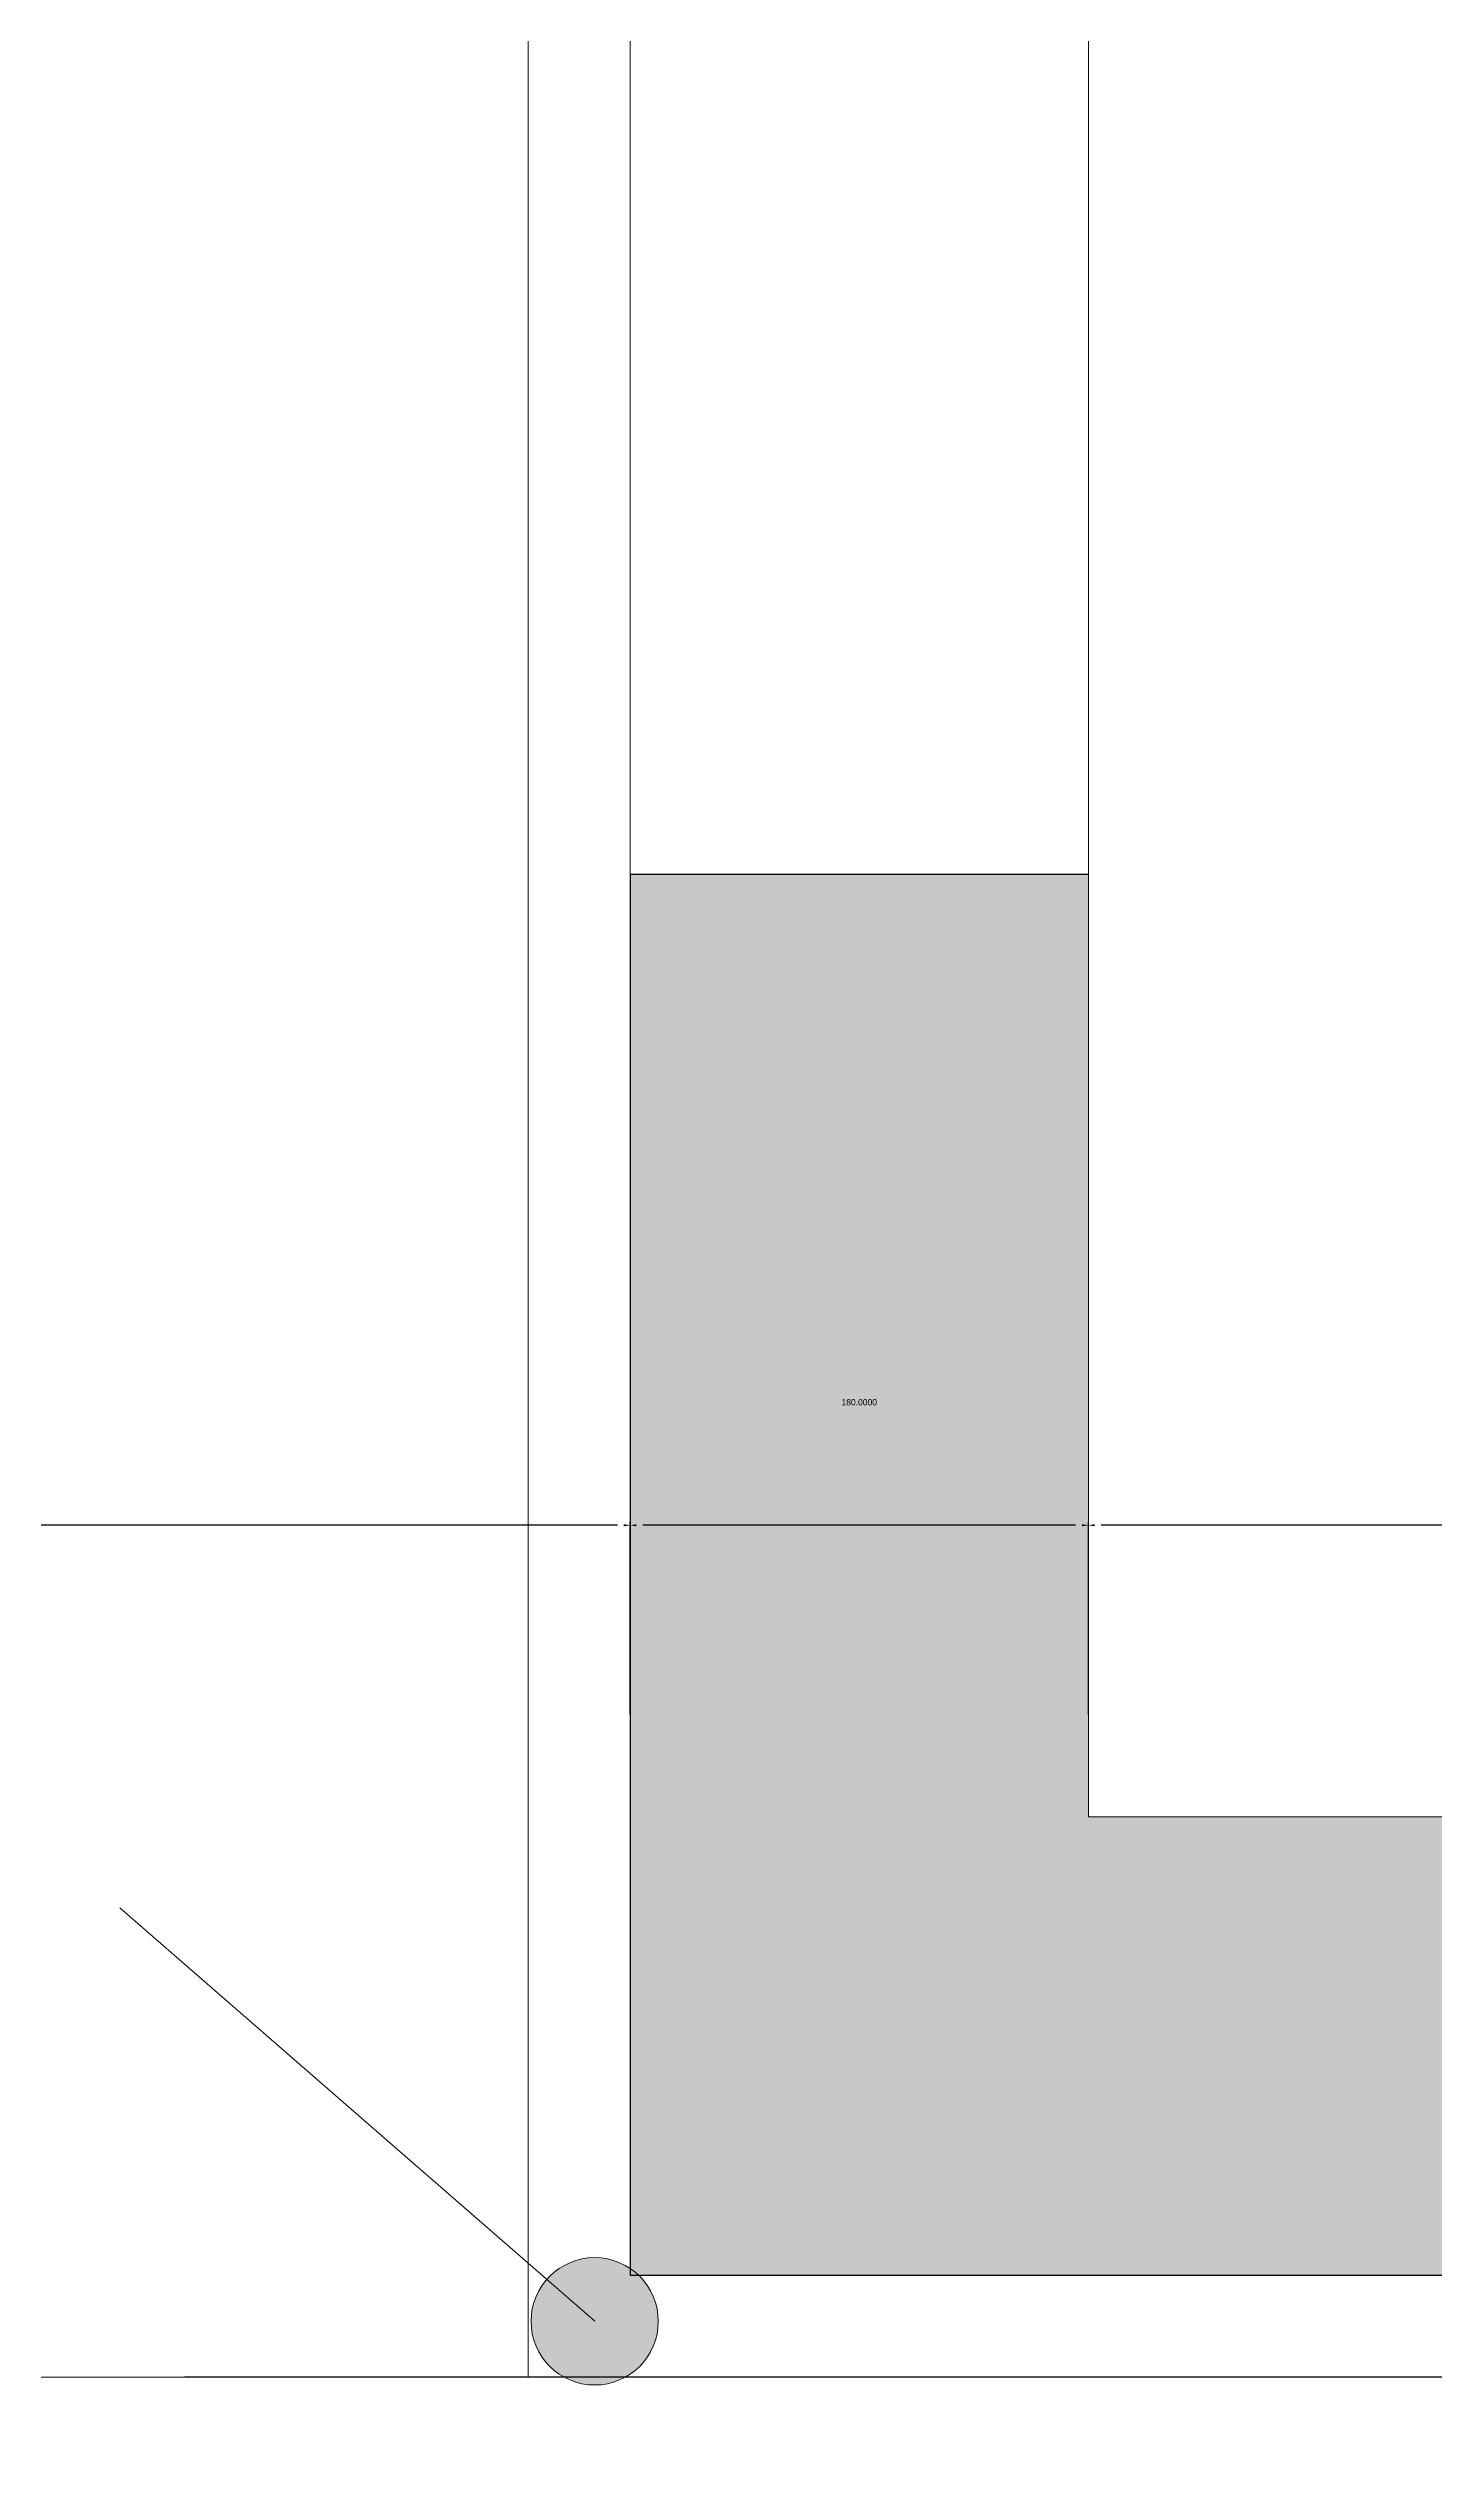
# Model space of a CAD drawing. Extents: x -47641 to 202, y -7675 to 12965.
# Drawn here: x -35063 to -34519, y -5337 to -4387 of the extents above; entities that cross this region are included whole.
import ezdxf

# ---------------------------------------------------------------- set-up
doc = ezdxf.new("R2010")
doc.units = 0
for name, color, linetype, lineweight in [('A-____-____-DIMS', 9, 'CONTINUOUS', 5), ('A-AREA-BNDY-OTLN', 9, 'CONTINUOUS', 5), ('A-FLOR-____-OTLN', 9, 'CONTINUOUS', 9), ('A-GENM-____-IDEN', 9, 'CONTINUOUS', 9), ('A-WALL-____-MCUT', 9, 'CONTINUOUS', 25), ('A-WALL-____-PATT', 9, 'CONTINUOUS', 25), ('I-WALL-____-MCUT', 9, 'CONTINUOUS', 25)]:
    doc.layers.add(name, color=color, linetype=linetype, lineweight=lineweight)
doc.dimstyles.get("Standard").update_dxf_attribs({"dimtxt": 2.5, "dimasz": 2.5, "dimexe": 1.25, "dimexo": 0.625, "dimtad": 0, "dimtoh": 1, "dimdec": 4, "dimzin": 1, "dimdsep": 46, "dimtxsty": 'Standard', "dimcen": 0.09, "dimadec": 0, "dimazin": 0, "dimtfac": 1, "dimtdec": 4, "dimtofl": 0, "dimtmove": 0, "dimatfit": 3, "dimfxl": 1, "dimtolj": 1, "dimtzin": 0, "dimarcsym": 0})

# ---------------------------------------------------------------- blocks, each defined once
blk = doc.blocks.new('*D212')
at = {"layer": 'A-____-____-DIMS', "color": 0, "linetype": 'ByBlock', "lineweight": -2}
for p, q in [((-34654.9, -5041.66), (-34654.9, -4966.03)), ((-32924.9, -4967.28), (-34649.9, -4967.28)), ((-32919.9, -5041.66), (-32919.9, -4966.03))]:
    blk.add_line(p, q, dxfattribs=at)
for points in [[(-34654.9, -4967.28), (-34652.4, -4966.87), (-34652.4, -4967.7)], [(-32919.9, -4967.28), (-32922.4, -4967.7), (-32922.4, -4966.87)]]:
    blk.add_solid(points, dxfattribs=at)
at = {"layer": 'A-____-____-DIMS', "color": 0, "linetype": 'CONTINUOUS', "lineweight": -2, "insert": (-33787.4, -4918.97), "char_height": 2.5, "width": 15, "attachment_point": 5}
blk.add_mtext('1735.0000', dxfattribs=at)
blk = doc.blocks.new('*D213')
at = {"layer": 'A-____-____-DIMS', "color": 0, "linetype": 'ByBlock', "lineweight": -2}
for p, q in [((-34834.9, -5041.66), (-34834.9, -4966.03)), ((-34659.9, -4967.28), (-34829.9, -4967.28)), ((-34654.9, -5041.66), (-34654.9, -4966.03))]:
    blk.add_line(p, q, dxfattribs=at)
for points in [[(-34834.9, -4967.28), (-34832.4, -4966.87), (-34832.4, -4967.7)], [(-34654.9, -4967.28), (-34657.4, -4967.7), (-34657.4, -4966.87)]]:
    blk.add_solid(points, dxfattribs=at)
at = {"layer": 'A-____-____-DIMS', "color": 0, "linetype": 'CONTINUOUS', "lineweight": -2, "insert": (-34744.9, -4918.99), "char_height": 2.5, "width": 13.0556, "attachment_point": 5}
blk.add_mtext('180.0000', dxfattribs=at)
blk = doc.blocks.new('*D214')
at = {"layer": 'A-____-____-DIMS', "color": 0, "linetype": 'ByBlock', "lineweight": -2}
for p, q in [((-36634.9, -4892.91), (-36634.9, -4968.53)), ((-34839.9, -4967.28), (-36629.9, -4967.28)), ((-34834.9, -5041.66), (-34834.9, -4966.03))]:
    blk.add_line(p, q, dxfattribs=at)
for points in [[(-36634.9, -4967.28), (-36632.4, -4966.87), (-36632.4, -4967.7)], [(-34834.9, -4967.28), (-34837.4, -4967.7), (-34837.4, -4966.87)]]:
    blk.add_solid(points, dxfattribs=at)
at = {"layer": 'A-____-____-DIMS', "color": 0, "linetype": 'CONTINUOUS', "lineweight": -2, "insert": (-35734.9, -4918.99), "char_height": 2.5, "width": 15, "attachment_point": 5}
blk.add_mtext('1800.0000', dxfattribs=at)

msp = doc.modelspace()

# ---------------------------------------------------------------- hatches: boundary and pattern name
at = {"layer": 'A-GENM-____-IDEN'}
h = msp.add_hatch(color=256, dxfattribs=at)
edge = h.paths.add_edge_path(flags=0)
edge.add_arc((-34848.82617, -5279.88358), 25, 0, 360)
at = {"layer": 'A-WALL-____-PATT', "lineweight": 9}
h = msp.add_hatch(color=256, dxfattribs=at)
h.paths.add_polyline_path([(-34654.90222, -5081.79436), (-34654.90222, -4711.79436), (-34834.90222, -4711.79436), (-34834.90222, -5081.79436)], flags=0)
h.paths.add_polyline_path([(-34834.90222, -3511.79436), (-34654.90222, -3511.79436), (-34654.90222, -3481.79436), (-34834.90222, -3481.79436)], flags=0)
msp.add_hatch(color=256, dxfattribs=at).paths.add_polyline_path([(-32919.90222, -5261.79436), (-32919.90222, -5081.79436), (-34834.90222, -5081.79436), (-34834.90222, -5261.79436), (-33920.60438, -5261.79436)], flags=0)
at = {"layer": 'A-WALL-____-PATT', "lineweight": 5}
h = msp.add_hatch(dxfattribs=at)
h.set_pattern_fill('FP_1', color=256, style=0)
h.set_pattern_definition([])
h.paths.add_polyline_path([(-32449.90222, -5741.79436), (-32449.90222, -5301.79436), (-35134.93142, -5301.79436), (-35134.93142, -5741.79436), (-32734.90222, -5741.79436)], flags=0)
h.paths.add_polyline_path([(-36134.93142, -5741.79436), (-36134.93142, -5301.79436), (-41634.93142, -5301.79436), (-41634.93142, -5741.79436), (-37313.92271, -5741.79436)], flags=0)
h.paths.add_polyline_path([(-42634.93142, -5741.79436), (-42634.93142, -5301.79436), (-45274.90222, -5301.79436), (-45274.90222, -5741.79436), (-44100.55937, -5741.79436)], flags=0)
h.paths.add_polyline_path([(-32834.90222, -5740.13128), (-32834.90222, -5640.13128), (-32734.90222, -5640.13128), (-32734.90222, -5740.13128)], flags=0)
h.paths.add_polyline_path([(-41254.90222, -5740.13128), (-41254.90222, -5640.13128), (-41154.90222, -5640.13128), (-41154.90222, -5740.13128)], flags=0)
h.paths.add_polyline_path([(-44834.90222, -5740.13128), (-44834.90222, -5640.13128), (-44734.90222, -5640.13128), (-44734.90222, -5740.13128)], flags=0)

# ---------------------------------------------------------------- linework, layer by layer
at = {"layer": 'A-AREA-BNDY-OTLN'}
for points in [[(-40224.90222, -726.79436), (-40224.90222, -2226.79436), (-36634.90222, -2226.79436), (-36634.90222, -2701.79436), (-36734.90222, -2701.79436), (-36734.90222, -5301.79436), (-32699.90222, -5301.79436), (-32699.90222, -5261.79436), (-34834.90222, -5261.79436), (-34834.90222, -3301.79436), (-34834.90222, -2226.79436), (-33977.40222, -2226.79436), (-32699.90222, -2226.79436), (-32699.90222, -726.79436), (-34252.40222, -726.79436), (-36302.40222, -726.79436), (-36834.90222, -726.79436), (-37367.40222, -726.79436), (-37917.40222, -726.79436), (-38777.40222, -726.79436)], [(-34654.90222, -3481.79436), (-34654.90222, -5081.79436), (-32919.90222, -5081.79436), (-32919.90222, -3481.79436)]]:
    msp.add_lwpolyline(points, close=True, dxfattribs=at)
at = {"layer": 'A-FLOR-____-OTLN'}
msp.add_line((-34874.90222, -5301.79436), (-34874.90222, -3261.79436), dxfattribs=at)
at = {"layer": 'A-GENM-____-IDEN'}
msp.add_line((-34848.82617, -5279.88358), (-35035.31065, -5117.57301), dxfattribs=at)
msp.add_circle((-34848.82617, -5279.88358), 25, dxfattribs=at)
at = {"layer": 'A-WALL-____-MCUT'}
msp.add_line((-32699.90222, -5301.79436), (-35009.88181, -5301.79436), dxfattribs=at)
at = {"layer": 'I-WALL-____-MCUT'}
for p, q in [((-34654.90222, -4711.79436), (-34834.90222, -4711.79436)), ((-34834.90222, -4711.79436), (-34834.90222, -5261.79436)), ((-34834.90222, -5261.79436), (-32739.90222, -5261.79436))]:
    msp.add_line(p, q, dxfattribs=at)

# ---------------------------------------------------------------- dimensions: what is measured, and where the dimension line sits
at = {"layer": 'A-____-____-DIMS', "lineweight": 9}
for base, p1, p2, picture, middle in [((-36634.90222, -4967.28471), (-34834.90222, -5042.28471), (-36634.90222, -4892.28471), '*D214', (-35734.90222, -4918.99174)), ((-34834.90222, -4967.28471), (-34654.90222, -5042.28471), (-34834.90222, -5042.28471), '*D213', (-34744.90222, -4918.99174)), ((-34654.90222, -4967.28471), (-32919.90222, -5042.28471), (-34654.90222, -5042.28471), '*D212', (-33787.40222, -4918.96616))]:
    dim = msp.add_linear_dim(base=base, p1=p1, p2=p2, dimstyle='Standard', dxfattribs=at)
    dim.commit()
    dim.dimension.update_dxf_attribs({"geometry": picture, "text_midpoint": middle})

doc.saveas('drawing.dxf')
